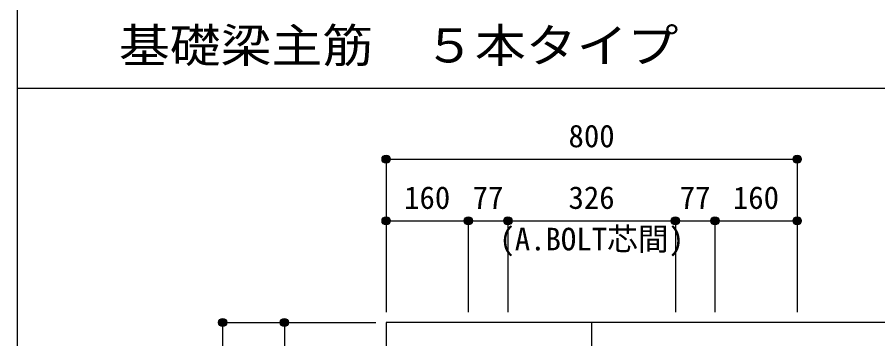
# Model space of a CAD drawing. Units: millimetres, scale not verified. Extents: x -3982 to 3969, y -2797 to 2801.
# Drawn here: x -3982 to -2307, y -636 to -10 of the extents above; entities that cross this region are included whole.
import ezdxf
from ezdxf.enums import TextEntityAlignment as Align

# ---------------------------------------------------------------- set-up
doc = ezdxf.new("R2010")
doc.units = ezdxf.units.MM
doc.header["$LTSCALE"] = 20
doc.header["$PDMODE"] = 32
doc.header["$PDSIZE"] = 10
doc.linetypes.add('CHAIN1', pattern=[8, 5, -1, 1, -1])
for name, color, linetype in [('6-1_躯体線', 2, 'Continuous'), ('6-7_文字', 7, 'Continuous'), ('6-D_寸法', 4, 'Continuous'), ('F-0_枠', 6, 'Continuous')]:
    doc.layers.add(name, color=color, linetype=linetype)
doc.styles.add('ＭＳ ゴシック', font='')
doc.styles.get('ＭＳ ゴシック').set_extended_font_data('MS Gothic')

msp = doc.modelspace()

# ---------------------------------------------------------------- linework, layer by layer
at = {"layer": '6-1_躯体線'}
for p, q in [((-2063.87, -604.67), (-3263.87, -604.67)), ((-3263.87, -604.67), (-3263.87, -1404.67))]:
    msp.add_line(p, q, dxfattribs=at)
at = {"layer": '6-D_寸法'}
for p, q in [((-3263.87, -286.65), (-3263.87, -406.65)), ((-3263.87, -286.65), (-2463.87, -286.65)), ((-3263.87, -406.65), (-3263.87, -584.67)), ((-3263.87, -406.65), (-3263.87, -584.67)), ((-3263.87, -406.65), (-3263.87, -584.67)), ((-3263.87, -406.65), (-3263.87, -584.67)), ((-3263.87, -406.65), (-3263.87, -584.67)), ((-3263.87, -406.65), (-3103.87, -406.65)), ((-3263.87, -406.65), (-3263.87, -584.67)), ((-3103.87, -406.65), (-3103.87, -584.67)), ((-3103.87, -406.65), (-3026.87, -406.65)), ((-3026.87, -406.65), (-3026.87, -584.67)), ((-3026.87, -406.65), (-2700.87, -406.65)), ((-2700.87, -406.65), (-2700.87, -584.67)), ((-2700.87, -406.65), (-2623.87, -406.65)), ((-2623.87, -406.65), (-2623.87, -584.67)), ((-2463.87, -406.65), (-2463.87, -584.67)), ((-2463.87, -406.65), (-2463.87, -584.67)), ((-2463.87, -406.65), (-2463.87, -584.67)), ((-2463.87, -406.65), (-2463.87, -584.67)), ((-3581.89, -604.67), (-3461.89, -604.67)), ((-3581.89, -1404.67), (-3581.89, -604.67)), ((-3461.89, -604.67), (-3283.87, -604.67)), ((-3461.89, -604.67), (-3283.87, -604.67)), ((-3461.89, -604.67), (-3283.87, -604.67)), ((-3461.89, -604.67), (-3283.87, -604.67)), ((-3461.89, -604.67), (-3283.87, -604.67)), ((-3461.89, -604.67), (-3283.87, -604.67)), ((-3461.89, -604.67), (-3283.87, -604.67)), ((-3461.89, -604.67), (-3461.89, -885.67)), ((-3461.89, -604.67), (-3283.87, -604.67))]:
    msp.add_line(p, q, dxfattribs=at)
at = {"layer": '6-D_寸法', "linetype": 'CHAIN1'}
msp.add_line((-2863.87, -604.67), (-2863.87, -1804.67), dxfattribs=at)
at = {"layer": '6-D_寸法'}
for points in [[(-3263.87, -286.65), (-3263.87, -406.65), (-3263.87, -584.67)], [(-2463.87, -286.65), (-2463.87, -406.65), (-2463.87, -584.67)], [(-2623.87, -406.65), (-2463.87, -406.65), (-2463.87, -584.67)]]:
    msp.add_lwpolyline(points, dxfattribs=at)
for centre, radius in [((-3263.87, -286.65), 8), ((-3263.87, -286.65), 7.2), ((-3263.87, -286.65), 6.4), ((-3263.87, -286.65), 5.6), ((-3263.87, -286.65), 4.8), ((-3263.87, -286.65), 4), ((-3263.87, -286.65), 3.2), ((-3263.87, -286.65), 2.4), ((-2463.87, -286.65), 8), ((-2463.87, -286.65), 7.2), ((-2463.87, -286.65), 6.4), ((-2463.87, -286.65), 5.6), ((-2463.87, -286.65), 4.8), ((-2463.87, -286.65), 4), ((-2463.87, -286.65), 3.2), ((-2463.87, -286.65), 2.4), ((-3263.87, -286.65), 1.6), ((-3263.87, -286.65), 0.8), ((-2463.87, -286.65), 1.6), ((-2463.87, -286.65), 0.8), ((-3263.87, -406.65), 8), ((-3263.87, -406.65), 7.2), ((-3263.87, -406.65), 6.4), ((-3263.87, -406.65), 5.6), ((-3263.87, -406.65), 4.8), ((-3103.87, -406.65), 8), ((-3103.87, -406.65), 7.2), ((-3103.87, -406.65), 6.4), ((-3103.87, -406.65), 5.6), ((-3103.87, -406.65), 4.8), ((-3026.87, -406.65), 8), ((-3026.87, -406.65), 7.2), ((-3026.87, -406.65), 6.4), ((-3026.87, -406.65), 5.6), ((-3026.87, -406.65), 4.8), ((-2700.87, -406.65), 8), ((-2700.87, -406.65), 7.2), ((-2700.87, -406.65), 6.4), ((-2700.87, -406.65), 5.6), ((-2700.87, -406.65), 4.8), ((-2623.87, -406.65), 8), ((-2623.87, -406.65), 7.2), ((-2623.87, -406.65), 6.4), ((-2623.87, -406.65), 5.6), ((-2623.87, -406.65), 4.8), ((-2463.87, -406.65), 8), ((-2463.87, -406.65), 7.2), ((-2463.87, -406.65), 6.4), ((-2463.87, -406.65), 5.6), ((-2463.87, -406.65), 4.8), ((-3263.87, -406.65), 4), ((-3263.87, -406.65), 3.2), ((-3263.87, -406.65), 2.4), ((-3263.87, -406.65), 1.6), ((-3263.87, -406.65), 0.8), ((-3103.87, -406.65), 4), ((-3103.87, -406.65), 3.2), ((-3103.87, -406.65), 2.4), ((-3103.87, -406.65), 1.6), ((-3103.87, -406.65), 0.8), ((-3026.87, -406.65), 4), ((-3026.87, -406.65), 3.2), ((-3026.87, -406.65), 2.4), ((-3026.87, -406.65), 1.6), ((-3026.87, -406.65), 0.8), ((-2700.87, -406.65), 4), ((-2700.87, -406.65), 3.2), ((-2700.87, -406.65), 2.4), ((-2700.87, -406.65), 1.6), ((-2700.87, -406.65), 0.8), ((-2623.87, -406.65), 4), ((-2623.87, -406.65), 3.2), ((-2623.87, -406.65), 2.4), ((-2623.87, -406.65), 1.6), ((-2623.87, -406.65), 0.8), ((-2463.87, -406.65), 4), ((-2463.87, -406.65), 3.2), ((-2463.87, -406.65), 2.4), ((-2463.87, -406.65), 1.6), ((-2463.87, -406.65), 0.8), ((-3581.89, -604.67), 8), ((-3581.89, -604.67), 7.2), ((-3581.89, -604.67), 6.4), ((-3581.89, -604.67), 5.6), ((-3581.89, -604.67), 4.8), ((-3581.89, -604.67), 4), ((-3581.89, -604.67), 3.2), ((-3581.89, -604.67), 2.4), ((-3461.89, -604.67), 8), ((-3461.89, -604.67), 7.2), ((-3461.89, -604.67), 6.4), ((-3461.89, -604.67), 5.6), ((-3461.89, -604.67), 4.8), ((-3461.89, -604.67), 4), ((-3461.89, -604.67), 3.2), ((-3461.89, -604.67), 2.4), ((-3581.89, -604.67), 1.6), ((-3581.89, -604.67), 0.8), ((-3461.89, -604.67), 1.6), ((-3461.89, -604.67), 0.8)]:
    msp.add_circle(centre, radius, dxfattribs=at)
at = {"layer": '6-D_寸法', "color": 7}
for p in [(-3263.87, -286.65), (-3263.87, -286.65), (-2463.87, -286.65), (-2463.87, -286.65), (-3263.87, -406.65), (-3103.87, -406.65), (-3026.87, -406.65), (-2700.87, -406.65), (-2623.87, -406.65), (-2463.87, -406.65), (-3581.89, -604.67), (-3461.89, -604.67)]:
    msp.add_point(p, dxfattribs=at)
at = {"layer": 'F-0_枠'}
msp.add_line((-3981.92, 2800.77), (-3981.92, -2796.83), dxfattribs=at)
at = {"layer": 'F-0_枠', "color": 2}
msp.add_line((-3981.92, -148.03), (2482.4, -148.03), dxfattribs=at)

# ---------------------------------------------------------------- texts
at = {"layer": '6-7_文字', "color": 2, "style": 'ＭＳ ゴシック', "width": 1.1}
msp.add_text('\u3000\u3000基礎梁主筋\u3000５本タイプ', height=65.98, dxfattribs=at).set_placement((-3981.92, -118.03), align=Align.BOTTOM_LEFT)
at = {"layer": '6-7_文字', "color": 4, "style": 'ＭＳ ゴシック'}
msp.add_text('(A.BOLT芯間)', height=43.99, dxfattribs=at).set_placement((-3043.34, -477.42), align=Align.BOTTOM_LEFT)
at = {"layer": '6-D_寸法', "style": 'ＭＳ ゴシック'}
for s, p in [('800', (-2908.87, -276.65)), ('160', (-3228.87, -396.65)), ('77', (-3095.37, -396.65)), ('326', (-2908.87, -396.65)), ('77', (-2692.37, -396.65)), ('160', (-2588.87, -396.65))]:
    msp.add_text(s, height=43.99, dxfattribs=at).set_placement(p, align=Align.BOTTOM_LEFT)

doc.saveas('drawing.dxf')
